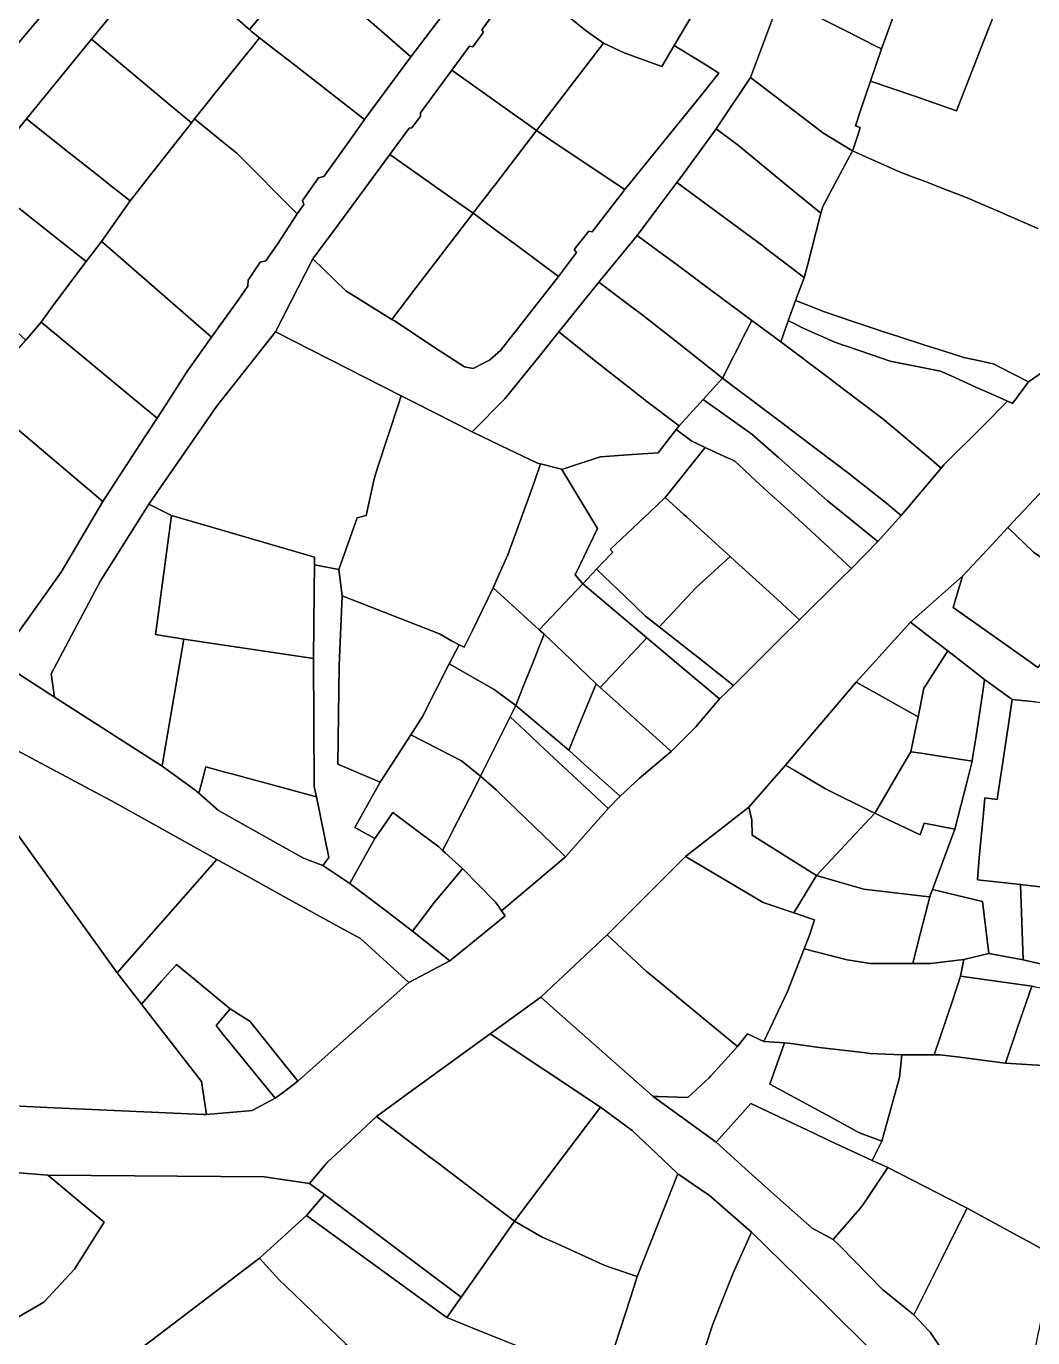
# Model space of a CAD drawing. Header units: inches. Extents: x 469561 to 471650, y 1000291 to 1003909.
# Drawn here: x 470104 to 470275.1, y 1001124.7 to 1001347.5 of the extents above; entities that cross this region are included whole.
import ezdxf

# ---------------------------------------------------------------- set-up
doc = ezdxf.new("R2010")
doc.units = ezdxf.units.IN
doc.header["$MEASUREMENT"] = 0
doc.layers.add('Gulele_10_08_New_Parcel', color=7, linetype='Continuous')

msp = doc.modelspace()

# ---------------------------------------------------------------- linework, layer by layer
at = {"layer": 'Gulele_10_08_New_Parcel'}
for points in [[(470231.8505, 1001351.2977), (470233.8721, 1001357.7302), (470233.2728, 1001358.0516), (470235.4817, 1001362.2588), (470238.7039, 1001368.3957), (470241.8952, 1001374.4738), (470242.1425, 1001374.9448), (470251.5097, 1001370.2612), (470255.3615, 1001368.3353), (470257.8545, 1001367.0888), (470258.9283, 1001366.5519), (470254.5372, 1001357.124), (470253.4194, 1001354.7239), (470252.6705, 1001352.6732), (470249.3714, 1001343.6399), (470248.5705, 1001344.0422), (470243.1986, 1001346.7406), (470241.9853, 1001347.3501), (470239.2348, 1001348.7317), (470237.9311, 1001349.3866)], [(470127.1452, 1001359.9326), (470135.4249, 1001370.0497), (470140.098, 1001365.8281), (470147.2733, 1001359.4037), (470147.6153, 1001359.0975), (470150.2389, 1001356.7485), (470141.9587, 1001346.8967), (470141.7357, 1001347.093), (470138.8878, 1001349.5991), (470135.1317, 1001352.9044)], [(470187.9969, 1001355.7553), (470197.9756, 1001371.0996), (470215.0941, 1001361.2186), (470220.8793, 1001357.8793), (470217.8384, 1001350.3761), (470217.572, 1001349.926), (470214.1777, 1001344.1908), (470212.0782, 1001340.6433), (470205.6354, 1001342.938), (470202.1237, 1001344.578), (470199.1876, 1001346.6962), (470197.7715, 1001347.8425)], [(470151.2932, 1001358.0029), (470157.8733, 1001365.8319), (470160.1801, 1001367.6436), (470164.6381, 1001363.8113), (470168.0749, 1001360.8568), (470172.9013, 1001356.7079), (470176.3514, 1001353.742), (470177.1812, 1001352.5566), (470169.4166, 1001342.2434), (470164.3873, 1001346.6167), (470156.4531, 1001353.5161), (470155.9918, 1001353.9172)], [(470115.1256, 1001345.2456), (470127.1452, 1001359.9326), (470135.1317, 1001352.9044), (470138.8878, 1001349.5991), (470141.7357, 1001347.093), (470141.9587, 1001346.8967), (470142.3297, 1001346.5702), (470143.6756, 1001345.5234), (470142.1735, 1001343.6542), (470141.6206, 1001342.9661), (470135.7412, 1001335.6498), (470135.1591, 1001334.9255), (470132.6093, 1001331.7525), (470132.0797, 1001331.0766), (470128.8318, 1001333.7909)], [(470141.9587, 1001346.8967), (470150.2389, 1001356.7485), (470151.2932, 1001358.0029), (470155.9918, 1001353.9172), (470156.4531, 1001353.5161), (470164.3873, 1001346.6167), (470169.4166, 1001342.2434), (470164.8845, 1001336.1437), (470161.5336, 1001331.6339), (470155.5576, 1001336.2819), (470148.59, 1001341.7011), (470146.7518, 1001343.1308), (470143.6756, 1001345.5234), (470142.3297, 1001346.5702)], [(470176.3677, 1001339.9877), (470179.3775, 1001344.0687), (470179.9352, 1001343.9658), (470181.719, 1001346.4606), (470181.4498, 1001346.8784), (470187.9969, 1001355.7553), (470197.7715, 1001347.8425), (470199.1876, 1001346.6962), (470202.1237, 1001344.578), (470190.7624, 1001329.7529), (470187.9116, 1001331.7798), (470187.4137, 1001332.1338)], [(470247.5301, 1001338.1434), (470249.3714, 1001343.6399), (470252.6705, 1001352.6732), (470253.4194, 1001354.7239), (470260.7977, 1001352.1445), (470264.0266, 1001351.0157), (470264.4234, 1001350.877), (470266.4735, 1001350.1603), (470268.5237, 1001349.4436), (470266.8535, 1001345.1791), (470262.1297, 1001333.1185), (470255.0391, 1001335.5589)], [(470227.1293, 1001338.7793), (470230.7119, 1001348.2787), (470231.8505, 1001351.2977), (470237.9311, 1001349.3866), (470239.2348, 1001348.7317), (470241.9853, 1001347.3501), (470243.1986, 1001346.7406), (470248.5705, 1001344.0422), (470249.3714, 1001343.6399), (470247.5301, 1001338.1434), (470246.0219, 1001333.6413), (470244.9783, 1001330.5261), (470245.7864, 1001330.2554), (470245.523, 1001329.4692), (470244.5596, 1001326.5933), (470244.4612, 1001326.2996), (470239.4005, 1001329.3698), (470237.6756, 1001330.6924)], [(470104.06, 1001331.7244), (470107.0744, 1001335.4077), (470115.1256, 1001345.2456), (470128.8318, 1001333.7909), (470132.0797, 1001331.0766), (470125.7937, 1001323.0551), (470124.9338, 1001321.9578), (470123.5539, 1001320.197), (470121.6593, 1001317.7793), (470118.3379, 1001320.4111), (470116.795, 1001321.6336), (470112.8286, 1001324.7765), (470111.3266, 1001325.9666)], [(470132.6093, 1001331.7525), (470135.1591, 1001334.9255), (470135.7412, 1001335.6498), (470141.6206, 1001342.9661), (470142.1735, 1001343.6542), (470143.6756, 1001345.5234), (470146.7518, 1001343.1308), (470148.59, 1001341.7011), (470155.5576, 1001336.2819), (470161.5336, 1001331.6339), (470159.9038, 1001329.3455), (470155.9676, 1001323.8185), (470154.6125, 1001321.9157), (470153.6898, 1001321.7214), (470150.9683, 1001317.8531), (470151.2269, 1001317.1619), (470150.0942, 1001315.5714), (470139.8008, 1001325.8784), (470137.2649, 1001327.9497)], [(470190.7624, 1001329.7529), (470202.1237, 1001344.578), (470205.6354, 1001342.938), (470212.0782, 1001340.6433), (470214.1777, 1001344.1908), (470219.5279, 1001340.8868), (470221.7448, 1001339.5178), (470218.1913, 1001335.0425), (470205.7378, 1001319.7112), (470201.7209, 1001322.4011), (470195.8973, 1001326.3008), (470195.111, 1001326.8273), (470191.0898, 1001329.5201)], [(470165.8319, 1001325.7028), (470169.0993, 1001330.1329), (470169.57, 1001330.2158), (470171.0108, 1001332.1842), (470171.0444, 1001332.7701), (470176.3677, 1001339.9877), (470187.4137, 1001332.1338), (470187.9116, 1001331.7798), (470190.7624, 1001329.7529), (470183.6553, 1001320.4789), (470183.3425, 1001320.0708), (470182.4582, 1001318.9168), (470181.0328, 1001317.0568), (470179.983, 1001315.6871), (470176.4215, 1001318.2078)], [(470221.3069, 1001330.05), (470227.1293, 1001338.7793), (470237.6756, 1001330.6924), (470239.4005, 1001329.3698), (470244.4612, 1001326.2996), (470241.0095, 1001319.857), (470240.4335, 1001318.7819), (470239.4005, 1001316.8539), (470239.0989, 1001315.6868), (470235.1082, 1001318.9636), (470231.3197, 1001322.0743), (470231.244, 1001322.1372), (470225.114, 1001327.2262)], [(470096.0028, 1001321.8791), (470096.3869, 1001322.3484), (470101.1703, 1001328.1934), (470104.06, 1001331.7244), (470111.3266, 1001325.9666), (470112.8286, 1001324.7765), (470116.795, 1001321.6336), (470118.3379, 1001320.4111), (470121.6593, 1001317.7793), (470116.7835, 1001310.9066), (470114.2212, 1001307.5212), (470105.7682, 1001314.183)], [(470116.7835, 1001310.9066), (470121.6593, 1001317.7793), (470123.5539, 1001320.197), (470124.9338, 1001321.9578), (470125.7937, 1001323.0551), (470132.0797, 1001331.0766), (470132.6093, 1001331.7525), (470137.2649, 1001327.9497), (470139.8008, 1001325.8784), (470150.0942, 1001315.5714), (470146.7231, 1001310.4332), (470144.7462, 1001307.6299), (470143.7527, 1001307.381), (470141.7401, 1001304.3138), (470141.6853, 1001303.2895), (470140.1354, 1001301.109), (470135.5337, 1001294.6354), (470117.0129, 1001310.7075)], [(470179.983, 1001315.6871), (470181.0328, 1001317.0568), (470182.4582, 1001318.9168), (470183.3425, 1001320.0708), (470183.6553, 1001320.4789), (470190.7624, 1001329.7529), (470191.0898, 1001329.5201), (470195.111, 1001326.8273), (470195.8973, 1001326.3008), (470201.7209, 1001322.4011), (470205.7378, 1001319.7112), (470200.197, 1001312.5634), (470199.6253, 1001312.6549), (470197.1555, 1001309.5421), (470197.5528, 1001309.0496), (470194.4814, 1001304.9681), (470187.7828, 1001309.9262), (470183.835, 1001312.8483), (470180.3639, 1001315.4175)], [(470214.6059, 1001320.9114), (470215.389, 1001321.9555), (470219.6616, 1001327.7996), (470221.3069, 1001330.05), (470225.114, 1001327.2262), (470231.244, 1001322.1372), (470231.3197, 1001322.0743), (470235.1082, 1001318.9636), (470239.0989, 1001315.6868), (470236.8726, 1001307.0719), (470236.2716, 1001304.7461), (470235.5783, 1001305.275), (470229.6735, 1001309.7797), (470229.2298, 1001310.1579)], [(470152.7268, 1001307.9339), (470154.0151, 1001309.6807), (470156.5015, 1001313.0519), (470165.8319, 1001325.7028), (470176.4215, 1001318.2078), (470179.983, 1001315.6871), (470176.4214, 1001311.0396), (470170.2646, 1001303.0056), (470166.1749, 1001297.6691), (470161.7945, 1001300.3656), (470158.3162, 1001302.5067)], [(470086.3197, 1001310.2106), (470093.4923, 1001318.8115), (470096.0028, 1001321.8791), (470105.7682, 1001314.183), (470114.2212, 1001307.5212), (470112.4578, 1001305.1913), (470111.7458, 1001304.2506), (470108.275, 1001299.5571), (470106.53, 1001297.1974), (470103.9622, 1001294.1562), (470099.7894, 1001297.9534), (470097.369, 1001300.1559)], [(470207.8752, 1001311.9378), (470211.0512, 1001316.1722), (470214.6059, 1001320.9114), (470229.2298, 1001310.1579), (470229.6735, 1001309.7797), (470235.5783, 1001305.275), (470236.2716, 1001304.7461), (470234.7751, 1001300.8689), (470233.53, 1001297.4028), (470232.2583, 1001293.8627), (470227.3615, 1001297.4926), (470218.5855, 1001303.9982), (470218.0478, 1001304.3968), (470214.431, 1001307.078), (470212.4124, 1001308.5743)], [(470166.1749, 1001297.6691), (470170.2646, 1001303.0056), (470176.4214, 1001311.0396), (470179.983, 1001315.6871), (470180.3639, 1001315.4175), (470183.835, 1001312.8483), (470187.7828, 1001309.9262), (470194.4814, 1001304.9681), (470188.1172, 1001296.836), (470184.6293, 1001292.3793), (470182.7475, 1001290.7214), (470181.7657, 1001290.2305), (470179.9667, 1001289.331), (470178.51, 1001289.5959), (470174.2207, 1001292.4093), (470166.6087, 1001297.4021)], [(470201.3632, 1001304.0142), (470207.8752, 1001311.9378), (470212.4124, 1001308.5743), (470214.431, 1001307.078), (470218.0478, 1001304.3968), (470218.5855, 1001303.9982), (470227.3615, 1001297.4926), (470226.4099, 1001295.6111), (470222.3952, 1001287.6728), (470216.5844, 1001292.2562), (470214.923, 1001293.5667), (470208.6447, 1001298.5189), (470207.133, 1001299.6413)], [(470106.53, 1001297.1974), (470108.275, 1001299.5571), (470111.7458, 1001304.2506), (470112.4578, 1001305.1913), (470114.2212, 1001307.5212), (470116.7835, 1001310.9066), (470117.0129, 1001310.7075), (470135.5337, 1001294.6354), (470131.3369, 1001288.7312), (470127.7252, 1001283.1716), (470126.2537, 1001280.9065), (470124.0768, 1001282.7045), (470111.1183, 1001293.4076)], [(470194.5415, 1001295.547), (470198.7341, 1001300.7509), (470201.3632, 1001304.0142), (470207.133, 1001299.6413), (470208.6447, 1001298.5189), (470214.923, 1001293.5667), (470216.5844, 1001292.2562), (470222.3952, 1001287.6728), (470219.079, 1001284.0523), (470214.9809, 1001279.5782), (470209.2818, 1001283.8843), (470208.859, 1001284.2037), (470208.7132, 1001284.3192), (470207.8348, 1001285.0151), (470200.2952, 1001290.9886)], [(470233.53, 1001297.4028), (470234.7751, 1001300.8689), (470237.4562, 1001299.8341), (470239.5311, 1001299.0332), (470244.6895, 1001297.2716), (470248.2792, 1001296.0457), (470248.9696, 1001295.8099), (470249.0593, 1001295.7793), (470252.4775, 1001294.6813), (470256.9169, 1001293.2553), (470259.8919, 1001292.2996), (470263.4095, 1001291.1729), (470266.0968, 1001290.6022), (470267.3308, 1001290.3402), (470268.5593, 1001290.0793), (470269.6452, 1001289.5145), (470274.3634, 1001287.0606), (470271.6426, 1001283.3874), (470270.8252, 1001283.7552), (470268.9235, 1001284.611), (470265.455, 1001286.1718), (470261.8825, 1001287.7794), (470261.2548, 1001288.0619), (470259.3988, 1001288.8971), (470255.7459, 1001289.6099), (470252.8356, 1001290.1777), (470251.1373, 1001290.5091), (470251.0322, 1001290.5296), (470247.5729, 1001291.7073), (470243.2875, 1001293.1662), (470242.8971, 1001293.2991), (470241.4412, 1001293.7947), (470236.0935, 1001296.152), (470234.2995, 1001297.0746)], [(470095.9204, 1001284.6319), (470102.8732, 1001292.8665), (470103.9622, 1001294.1562), (470106.53, 1001297.1974), (470111.1183, 1001293.4076), (470124.0768, 1001282.7045), (470126.2537, 1001280.9065), (470124.1703, 1001277.6995), (470120.5106, 1001272.0661), (470117.0389, 1001266.722), (470104.7567, 1001277.1381), (470100.3133, 1001280.9065), (470099.9101, 1001281.2484), (470096.4864, 1001284.1519)], [(470222.3952, 1001287.6728), (470226.4099, 1001295.6111), (470227.3615, 1001297.4926), (470232.2583, 1001293.8627), (470232.5299, 1001293.658), (470240.4751, 1001287.6702), (470242.9269, 1001285.8225), (470249.6151, 1001280.782), (470257.3692, 1001274.2484), (470259.2076, 1001272.6994), (470259.5581, 1001272.4041), (470252.7493, 1001264.3793), (470250.6593, 1001266.0793), (470250.5167, 1001266.1929), (470244.1293, 1001271.2793), (470244.0754, 1001271.3199), (470235.2874, 1001277.9485), (470232.3803, 1001280.1413), (470229.2074, 1001282.5345), (470227.1387, 1001284.0949), (470224.6888, 1001285.9428)], [(470232.2583, 1001293.8627), (470233.53, 1001297.4028), (470234.2995, 1001297.0746), (470236.0935, 1001296.152), (470241.4412, 1001293.7947), (470242.8971, 1001293.2991), (470243.2875, 1001293.1662), (470247.5729, 1001291.7073), (470251.0322, 1001290.5296), (470251.1373, 1001290.5091), (470252.8356, 1001290.1777), (470255.7459, 1001289.6099), (470259.3988, 1001288.8971), (470261.2548, 1001288.0619), (470261.8825, 1001287.7794), (470265.455, 1001286.1718), (470268.9235, 1001284.611), (470270.8252, 1001283.7552), (470266.5507, 1001279.4798), (470260.0159, 1001272.9436), (470259.5581, 1001272.4041), (470259.2076, 1001272.6994), (470257.3692, 1001274.2484), (470249.6151, 1001280.782), (470242.9269, 1001285.8225), (470240.4751, 1001287.6702), (470232.5299, 1001293.658)], [(470124.8279, 1001266.2573), (470136.3592, 1001282.8435), (470146.3899, 1001295.5595), (470167.7669, 1001284.6858), (470167.3033, 1001283.2764), (470163.8001, 1001272.6262), (470163.1341, 1001270.6013), (470162.9625, 1001269.8036), (470161.7914, 1001264.3617), (470160.2908, 1001263.9668), (470157.1315, 1001255.1998), (470152.9879, 1001255.9899), (470152.9977, 1001257.2708), (470147.9532, 1001258.7478), (470137.0685, 1001261.9347), (470128.7193, 1001264.3793)], [(470179.8139, 1001278.5579), (470185.3665, 1001284.1588), (470191.1901, 1001291.3872), (470194.5415, 1001295.547), (470200.2952, 1001290.9886), (470207.8348, 1001285.0151), (470208.7132, 1001284.3192), (470208.859, 1001284.2037), (470209.2818, 1001283.8843), (470214.9809, 1001279.5782), (470214.5054, 1001278.9655), (470211.4438, 1001275.0208), (470206.223, 1001274.6608), (470202.4438, 1001274.4001), (470201.5807, 1001274.3406), (470195.5409, 1001272.3389), (470195.0593, 1001272.1793), (470194.9967, 1001272.1955), (470191.446, 1001273.1118), (470190.9014, 1001273.2523), (470188.3349, 1001274.4804), (470184.765, 1001276.1887)], [(470219.079, 1001284.0523), (470222.3952, 1001287.6728), (470224.6888, 1001285.9428), (470227.1387, 1001284.0949), (470229.2074, 1001282.5345), (470232.3803, 1001280.1413), (470235.2874, 1001277.9485), (470244.0754, 1001271.3199), (470244.1293, 1001271.2793), (470250.5167, 1001266.1929), (470250.6593, 1001266.0793), (470252.7493, 1001264.3793), (470248.7875, 1001259.9201), (470246.994, 1001261.3769), (470241.0231, 1001266.2272), (470240.2386, 1001266.8643), (470231.941, 1001274.1477), (470229.2322, 1001276.5254), (470227.3463, 1001278.1808)], [(470075.8649, 1001263.7047), (470078.5191, 1001266.4621), (470084.8004, 1001272.9876), (470086.7469, 1001275.0098), (470087.7193, 1001276.02), (470092.5893, 1001281.0793), (470095.9204, 1001284.6319), (470096.4864, 1001284.1519), (470099.9101, 1001281.2484), (470100.3133, 1001280.9065), (470104.7567, 1001277.1381), (470117.0389, 1001266.722), (470109.928, 1001254.7223), (470100.5373, 1001241.5404), (470099.0208, 1001240.5488), (470097.6793, 1001240.6655), (470094.6462, 1001242.9403), (470087.472, 1001250.4061)], [(470157.1315, 1001255.1998), (470160.2908, 1001263.9668), (470161.7914, 1001264.3617), (470162.9625, 1001269.8036), (470163.1341, 1001270.6013), (470163.8001, 1001272.6262), (470167.3033, 1001283.2764), (470167.7669, 1001284.6858), (470170.0392, 1001283.53), (470179.8139, 1001278.5579), (470184.765, 1001276.1887), (470188.3349, 1001274.4804), (470190.9014, 1001273.2523), (470191.446, 1001273.1118), (470190.3418, 1001269.9634), (470190.1333, 1001269.369), (470190.0669, 1001269.1796), (470185.8629, 1001257.6628), (470184.1451, 1001253.7537), (470183.4093, 1001252.0793), (470179.9228, 1001244.951), (470178.4693, 1001241.9793), (470177.5893, 1001242.3793), (470176.3231, 1001243.0821), (470174.2706, 1001244.2213), (470157.7193, 1001250.6793)], [(470214.5054, 1001278.9655), (470214.9809, 1001279.5782), (470219.079, 1001284.0523), (470227.3463, 1001278.1808), (470229.2322, 1001276.5254), (470231.941, 1001274.1477), (470240.2386, 1001266.8643), (470241.0231, 1001266.2272), (470246.994, 1001261.3769), (470248.7875, 1001259.9201), (470244.2981, 1001255.3627), (470237.3047, 1001261.7778), (470234.5852, 1001264.2723), (470232.2118, 1001266.4495), (470230.1577, 1001268.3338), (470227.2681, 1001270.9844), (470225.8758, 1001272.2616), (470224.4393, 1001273.5793), (470223.7637, 1001273.8948), (470223.216, 1001274.1506), (470220.5084, 1001275.4152), (470219.4125, 1001275.927), (470217.1593, 1001276.9793), (470216.4666, 1001277.4977)], [(470270.8451, 1001262.3013), (470290.2793, 1001282.9793), (470301.9093, 1001280.4793), (470297.7493, 1001264.9793), (470297.2738, 1001263.3757), (470296.9281, 1001262.8187), (470293.4062, 1001257.1445), (470288.1198, 1001256.7044), (470288.0286, 1001256.0016), (470287.4615, 1001251.6296), (470283.9168, 1001252.0894), (470281.8477, 1001253.5296), (470281.176, 1001253.9972), (470277.0397, 1001256.8764), (470275.214, 1001258.1472)], [(470195.0593, 1001272.1793), (470195.5409, 1001272.3389), (470201.5807, 1001274.3406), (470202.4438, 1001274.4001), (470206.223, 1001274.6608), (470211.4438, 1001275.0208), (470214.5054, 1001278.9655), (470216.4666, 1001277.4977), (470217.1593, 1001276.9793), (470219.4125, 1001275.927), (470213.1283, 1001268.0406), (470212.6256, 1001267.4097), (470210.0539, 1001264.9727), (470203.2788, 1001258.5523), (470203.7368, 1001258.1132), (470203.3487, 1001257.7085), (470200.9685, 1001255.2266), (470198.6232, 1001252.7401), (470197.3093, 1001254.2793), (470201.112, 1001262.1177)], [(470212.6256, 1001267.4097), (470213.1283, 1001268.0406), (470219.4125, 1001275.927), (470220.5084, 1001275.4152), (470223.216, 1001274.1506), (470223.7637, 1001273.8948), (470224.4393, 1001273.5793), (470225.8758, 1001272.2616), (470227.2681, 1001270.9844), (470230.1577, 1001268.3338), (470232.2118, 1001266.4495), (470234.5852, 1001264.2723), (470237.3047, 1001261.7778), (470244.2981, 1001255.3627), (470242.4162, 1001253.5098), (470240.0463, 1001251.1763), (470237.6289, 1001248.7961), (470235.4553, 1001246.656), (470230.2731, 1001251.3669), (470226.9205, 1001254.4147), (470224.527, 1001256.5905), (470223.6593, 1001257.3793), (470221.1573, 1001259.6538), (470218.6252, 1001261.9556), (470216.2371, 1001264.1266), (470215.7893, 1001264.5337)], [(470183.4093, 1001252.0793), (470184.1451, 1001253.7537), (470185.8629, 1001257.6628), (470190.0669, 1001269.1796), (470190.1333, 1001269.369), (470190.3418, 1001269.9634), (470191.446, 1001273.1118), (470194.9967, 1001272.1955), (470195.0593, 1001272.1793), (470201.112, 1001262.1177), (470197.3093, 1001254.2793), (470198.6232, 1001252.7401), (470191.2322, 1001244.9038), (470187.8786, 1001247.9799)], [(470200.9685, 1001255.2266), (470203.3487, 1001257.7085), (470203.7368, 1001258.1132), (470203.2788, 1001258.5523), (470210.0539, 1001264.9727), (470212.6256, 1001267.4097), (470215.7893, 1001264.5337), (470216.2371, 1001264.1266), (470218.6252, 1001261.9556), (470221.1573, 1001259.6538), (470223.6593, 1001257.3793), (470220.9843, 1001254.9515), (470217.8289, 1001252.0876), (470213.2251, 1001247.1601), (470211.8026, 1001245.6375), (470211.607, 1001245.4281), (470209.2671, 1001247.2681), (470205.8035, 1001250.5898)], [(470108.2417, 1001237.4289), (470116.6138, 1001253.2252), (470118.497, 1001256.213), (470124.8279, 1001266.2573), (470128.7193, 1001264.3793), (470126.1703, 1001245.3217), (470126.0126, 1001244.1423), (470130.8305, 1001243.3525), (470127.4127, 1001223.5001), (470127.1184, 1001221.7905), (470108.7946, 1001233.4798)], [(470126.0126, 1001244.1423), (470126.1703, 1001245.3217), (470128.7193, 1001264.3793), (470137.0685, 1001261.9347), (470147.9532, 1001258.7478), (470152.9977, 1001257.2708), (470152.9879, 1001255.9899), (470152.9541, 1001251.5424), (470152.8665, 1001240.0353), (470130.8305, 1001243.3525)], [(470261.5606, 1001248.7309), (470263.1815, 1001254.0647), (470268.2388, 1001259.5001), (470270.8451, 1001262.3013), (470275.214, 1001258.1472), (470277.0397, 1001256.8764), (470281.176, 1001253.9972), (470281.8477, 1001253.5296), (470283.9168, 1001252.0894), (470287.4615, 1001251.6296), (470287.2601, 1001248.9521), (470287.1915, 1001248.04), (470286.2439, 1001235.4429), (470277.9357, 1001241.3159), (470275.9746, 1001238.5417), (470274.7436, 1001239.4119), (470265.0524, 1001246.2626)], [(470152.8665, 1001240.0353), (470152.9541, 1001251.5424), (470152.9879, 1001255.9899), (470157.1315, 1001255.1998), (470157.7193, 1001250.6793), (470157.2105, 1001238.8505), (470156.9735, 1001222.1064), (470164.1609, 1001219.0261), (470159.8959, 1001211.3648), (470163.2906, 1001209.475), (470159.0443, 1001201.8473), (470154.4461, 1001204.8883), (470155.4729, 1001206.231), (470153.3347, 1001216.5848), (470152.9794, 1001218.3053)], [(470211.607, 1001245.4281), (470211.8026, 1001245.6375), (470213.2251, 1001247.1601), (470217.8289, 1001252.0876), (470220.9843, 1001254.9515), (470223.6593, 1001257.3793), (470224.527, 1001256.5905), (470226.9205, 1001254.4147), (470230.2731, 1001251.3669), (470235.4553, 1001246.656), (470232.3007, 1001243.5205), (470229.0926, 1001240.3319), (470224.2318, 1001235.5005), (470218.9581, 1001239.6475)], [(470198.6232, 1001252.7401), (470200.9685, 1001255.2266), (470205.8035, 1001250.5898), (470209.2671, 1001247.2681), (470211.607, 1001245.4281), (470218.9581, 1001239.6475), (470224.2318, 1001235.5005), (470221.8393, 1001233.1793), (470215.2877, 1001238.7009), (470209.4993, 1001243.5793)], [(470175.9299, 1001239.1291), (470177.5893, 1001242.3793), (470178.4693, 1001241.9793), (470179.9228, 1001244.951), (470183.4093, 1001252.0793), (470187.8786, 1001247.9799), (470191.2322, 1001244.9038), (470192.0372, 1001244.1654), (470191.2569, 1001242.2081), (470189.9339, 1001238.8891), (470188.7221, 1001235.8491), (470187.2193, 1001232.0793), (470183.5293, 1001234.7793)], [(470191.2322, 1001244.9038), (470198.6232, 1001252.7401), (470209.4993, 1001243.5793), (470201.592, 1001235.1371), (470201.0081, 1001235.6633), (470200.8793, 1001235.7793), (470199.4906, 1001237.0963), (470195.2578, 1001241.1109), (470192.0372, 1001244.1654)], [(470156.9735, 1001222.1064), (470157.2105, 1001238.8505), (470157.7193, 1001250.6793), (470174.2706, 1001244.2213), (470176.3231, 1001243.0821), (470177.5893, 1001242.3793), (470175.9299, 1001239.1291), (470171.3093, 1001230.0793), (470171.1027, 1001229.7598), (470169.3697, 1001227.0801), (470164.2705, 1001219.1955), (470164.1609, 1001219.0261)], [(470245.1145, 1001236.0665), (470248.4246, 1001239.7202), (470251.1076, 1001242.6816), (470254.3484, 1001246.2587), (470257.8487, 1001243.5362), (470260.6808, 1001241.3335), (470257.7384, 1001236.7671), (470256.8724, 1001235.4233), (470256.6133, 1001235.0211), (470255.6014, 1001230.1684), (470249.576, 1001233.5572)], [(470127.1184, 1001221.7905), (470127.4127, 1001223.5001), (470130.8305, 1001243.3525), (470152.8665, 1001240.0353), (470152.9794, 1001218.3053), (470153.3347, 1001216.5848), (470144.155, 1001219.0596), (470143.0853, 1001219.3479), (470138.9361, 1001220.4665), (470138.0021, 1001220.7183), (470134.5344, 1001221.6532), (470133.727, 1001218.6036), (470133.3579, 1001217.2095), (470132.6502, 1001217.7291)], [(470187.2193, 1001232.0793), (470188.7221, 1001235.8491), (470189.9339, 1001238.8891), (470191.2569, 1001242.2081), (470192.0372, 1001244.1654), (470195.2578, 1001241.1109), (470199.4906, 1001237.0963), (470200.8793, 1001235.7793), (470198.6743, 1001230.4293), (470196.2486, 1001224.4708)], [(470201.592, 1001235.1371), (470209.4993, 1001243.5793), (470215.2877, 1001238.7009), (470221.8393, 1001233.1793), (470217.8197, 1001228.4477), (470213.6486, 1001224.2732), (470212.2204, 1001225.5601), (470209.4081, 1001228.0942), (470206.7287, 1001230.5085), (470204.8273, 1001232.2218)], [(470254.3633, 1001224.2308), (470255.3418, 1001228.9233), (470255.6014, 1001230.1684), (470256.6133, 1001235.0211), (470256.8724, 1001235.4233), (470257.7384, 1001236.7671), (470260.6808, 1001241.3335), (470266.8927, 1001236.502), (470266.5893, 1001234.0793), (470265.4614, 1001226.8388), (470264.8866, 1001223.1487), (470264.8019, 1001222.6048), (470257.5081, 1001223.7409), (470256.1256, 1001223.9563)], [(470169.3697, 1001227.0801), (470171.1027, 1001229.7598), (470171.3093, 1001230.0793), (470175.9299, 1001239.1291), (470183.5293, 1001234.7793), (470187.2193, 1001232.0793), (470186.2676, 1001230.1662), (470181.2493, 1001220.0793), (470177.9856, 1001222.6837), (470174.1312, 1001224.6505)], [(470196.2486, 1001224.4708), (470198.6743, 1001230.4293), (470200.8793, 1001235.7793), (470201.0081, 1001235.6633), (470201.592, 1001235.1371), (470204.8273, 1001232.2218), (470206.7287, 1001230.5085), (470209.4081, 1001228.0942), (470212.2204, 1001225.5601), (470213.6486, 1001224.2732), (470208.1919, 1001219.6816), (470204.9558, 1001216.6488), (470198.9189, 1001222.072)], [(470233.0929, 1001221.9542), (470245.1145, 1001236.0665), (470249.576, 1001233.5572), (470255.6014, 1001230.1684), (470255.3418, 1001228.9233), (470254.3633, 1001224.2308), (470252.9722, 1001221.8492), (470248.5414, 1001214.2637), (470248.2505, 1001213.7656), (470247.4108, 1001214.1808), (470240.3233, 1001217.6856), (470239.8882, 1001217.9425), (470234.5685, 1001221.083)], [(470258.0502, 1001200.8247), (470261.8401, 1001211.0651), (470263.933, 1001219.2193), (470264.8019, 1001222.6048), (470264.8866, 1001223.1487), (470265.4614, 1001226.8388), (470266.5893, 1001234.0793), (470266.8927, 1001236.502), (470271.5893, 1001233.0793), (470270.9634, 1001228.8737), (470270.6289, 1001226.6257), (470270.0099, 1001222.4666), (470269.4125, 1001218.4527), (470269.0593, 1001216.0793), (470266.9392, 1001216.3948), (470266.7064, 1001213.8029), (470266.0233, 1001206.1976), (470265.6893, 1001202.4793), (470273.0481, 1001201.6499), (470273.4686, 1001188.8909), (470267.6672, 1001189.9653), (470266.5893, 1001198.7793)], [(470186.2676, 1001230.1662), (470187.2193, 1001232.0793), (470196.2486, 1001224.4708), (470198.9189, 1001222.072), (470204.9558, 1001216.6488), (470202.9539, 1001214.5662), (470200.8653, 1001216.5188), (470191.2851, 1001225.4754), (470189.677, 1001226.9787)], [(470265.6893, 1001202.4793), (470266.0233, 1001206.1976), (470266.7064, 1001213.8029), (470266.9392, 1001216.3948), (470269.0593, 1001216.0793), (470269.4125, 1001218.4527), (470270.0099, 1001222.4666), (470270.6289, 1001226.6257), (470270.9634, 1001228.8737), (470271.5893, 1001233.0793), (470275.5596, 1001232.6708), (470279.1972, 1001232.2966), (470281.3093, 1001232.0793), (470281.2537, 1001221.9584), (470281.2048, 1001213.0506), (470278.3793, 1001213.1793), (470278.274, 1001205.3323), (470278.2323, 1001202.2208), (470278.2168, 1001201.0674), (470273.0481, 1001201.6499)], [(470054.145, 1001166.1855), (470062.0531, 1001187.3133), (470062.151, 1001187.5749), (470065.7307, 1001194.1835), (470076.4148, 1001209.1082), (470093.8727, 1001230.1458), (470097.311, 1001227.1235), (470095.6707, 1001224.4861), (470095.5719, 1001224.3272), (470096.2493, 1001218.8788), (470104.9231, 1001206.8535), (470106.5168, 1001204.6441), (470119.4977, 1001186.6476), (470123.6072, 1001181.3484), (470125.7048, 1001178.6436), (470133.8132, 1001168.1877), (470134.6687, 1001162.5793), (470134.1624, 1001162.602), (470107.5849, 1001163.7922), (470102.99, 1001163.998), (470100.4963, 1001164.1097), (470075.6924, 1001165.2205), (470066.979, 1001165.6108), (470058.0309, 1001166.0115)], [(470181.2493, 1001220.0793), (470186.2676, 1001230.1662), (470189.677, 1001226.9787), (470191.2851, 1001225.4754), (470200.8653, 1001216.5188), (470202.9539, 1001214.5662), (470195.6747, 1001206.389), (470193.3421, 1001208.6446), (470192.0158, 1001209.9271), (470184.3093, 1001217.3793), (470183.8972, 1001217.7429)], [(470095.5719, 1001224.3272), (470095.6707, 1001224.4861), (470097.311, 1001227.1235), (470119.1566, 1001215.5161), (470136.4057, 1001205.9208), (470119.4977, 1001186.6476), (470106.5168, 1001204.6441), (470104.9231, 1001206.8535), (470096.2493, 1001218.8788)], [(470159.8959, 1001211.3648), (470164.1609, 1001219.0261), (470164.2705, 1001219.1955), (470169.3697, 1001227.0801), (470174.1312, 1001224.6505), (470177.9856, 1001222.6837), (470181.2493, 1001220.0793), (470180.3546, 1001218.3299), (470176.3964, 1001210.5908), (470175.7137, 1001209.2561), (470174.7995, 1001207.4685), (470174.1293, 1001208.0793), (470172.4016, 1001209.3607), (470171.0748, 1001210.3448), (470166.3093, 1001213.8793), (470164.3439, 1001211.0118), (470163.2906, 1001209.475)], [(470248.2505, 1001213.7656), (470248.5414, 1001214.2637), (470252.9722, 1001221.8492), (470254.3633, 1001224.2308), (470256.1256, 1001223.9563), (470257.5081, 1001223.7409), (470264.8019, 1001222.6048), (470263.933, 1001219.2193), (470261.8401, 1001211.0651), (470256.641, 1001212.0983), (470255.9512, 1001210.0856), (470251.4167, 1001212.2525), (470249.8446, 1001213.0038)], [(470133.3579, 1001217.2095), (470133.727, 1001218.6036), (470134.5344, 1001221.6532), (470138.0021, 1001220.7183), (470138.9361, 1001220.4665), (470143.0853, 1001219.3479), (470144.155, 1001219.0596), (470153.3347, 1001216.5848), (470155.4729, 1001206.231), (470154.4461, 1001204.8883), (470151.1289, 1001206.152), (470142.1241, 1001211.1794), (470136.6911, 1001214.2126)], [(470174.7995, 1001207.4685), (470175.7137, 1001209.2561), (470176.3964, 1001210.5908), (470180.3546, 1001218.3299), (470181.2493, 1001220.0793), (470183.8972, 1001217.7429), (470184.3093, 1001217.3793), (470192.0158, 1001209.9271), (470193.3421, 1001208.6446), (470195.6747, 1001206.389), (470192.0354, 1001203.3151), (470184.8096, 1001197.2117), (470184.279, 1001197.9697), (470183.7484, 1001198.7277), (470178.1893, 1001204.3793), (470175.2417, 1001207.0655)], [(470226.8208, 1001214.8109), (470233.0929, 1001221.9542), (470234.5685, 1001221.083), (470239.8882, 1001217.9425), (470240.3233, 1001217.6856), (470247.4108, 1001214.1808), (470248.2505, 1001213.7656), (470243.1805, 1001208.3547), (470242.5358, 1001207.6667), (470238.3267, 1001203.1746), (470227.4079, 1001210.0598), (470227.3434, 1001212.6331)], [(470159.0443, 1001201.8473), (470163.2906, 1001209.475), (470164.3439, 1001211.0118), (470166.3093, 1001213.8793), (470171.0748, 1001210.3448), (470172.4016, 1001209.3607), (470174.1293, 1001208.0793), (470174.7995, 1001207.4685), (470175.2417, 1001207.0655), (470178.1893, 1001204.3793), (470177.8269, 1001203.9445), (470176.1786, 1001201.9667), (470173.4157, 1001198.6516), (470170.6458, 1001195.0093), (470169.6896, 1001193.7519), (470165.2685, 1001197.114)], [(470216.1054, 1001206.4486), (470226.8208, 1001214.8109), (470227.3434, 1001212.6331), (470227.4079, 1001210.0598), (470238.3267, 1001203.1746), (470234.469, 1001196.8417), (470229.2866, 1001198.6084)], [(470238.3267, 1001203.1746), (470242.5358, 1001207.6667), (470243.1805, 1001208.3547), (470248.2505, 1001213.7656), (470249.8446, 1001213.0038), (470251.4167, 1001212.2525), (470255.9512, 1001210.0856), (470256.641, 1001212.0983), (470261.8401, 1001211.0651), (470258.0502, 1001200.8247), (470257.727, 1001199.9514), (470257.5893, 1001199.5793), (470256.4544, 1001199.7113), (470246.4093, 1001200.8793), (470245.5786, 1001201.1152), (470243.631, 1001201.6683)], [(470119.4977, 1001186.6476), (470136.4057, 1001205.9208), (470142.2995, 1001202.6745), (470148.1934, 1001199.4282), (470157.2422, 1001194.444), (470160.8093, 1001192.4793), (470169.0678, 1001185.0367), (470153.8164, 1001171.5119), (470150.175, 1001168.2827), (470149.8403, 1001168.7007), (470147.9312, 1001171.0845), (470142.2426, 1001178.1879), (470142.0893, 1001178.3793), (470138.6798, 1001180.5304), (470137.9214, 1001181.1608), (470137.6898, 1001181.3534), (470132.0958, 1001186.0037), (470129.5713, 1001188.1023), (470127.0274, 1001185.2215), (470123.6072, 1001181.3484)], [(470169.6896, 1001193.7519), (470170.6458, 1001195.0093), (470173.4157, 1001198.6516), (470176.1786, 1001201.9667), (470177.8269, 1001203.9445), (470178.1893, 1001204.3793), (470183.7484, 1001198.7277), (470184.279, 1001197.9697), (470184.8096, 1001197.2117), (470185.407, 1001196.3583), (470179.003, 1001191.1382), (470176.0082, 1001188.697)], [(470202.7671, 1001193.1103), (470216.1054, 1001206.4486), (470229.2866, 1001198.6084), (470234.469, 1001196.8417), (470237.9934, 1001195.6402), (470237.1731, 1001193.0419), (470236.2729, 1001190.7505), (470233.411, 1001183.4657), (470229.4093, 1001174.9793), (470226.6131, 1001176.2978), (470224.9292, 1001174.163), (470219.1218, 1001178.9305), (470210.5545, 1001185.9638), (470209.4393, 1001186.8793)], [(470234.469, 1001196.8417), (470238.3267, 1001203.1746), (470243.631, 1001201.6683), (470245.5786, 1001201.1152), (470246.4093, 1001200.8793), (470256.4544, 1001199.7113), (470257.5893, 1001199.5793), (470255.6488, 1001191.9556), (470254.7035, 1001188.2415), (470251.2984, 1001188.2415), (470248.6587, 1001188.2415), (470247.55, 1001188.2415), (470243.5464, 1001188.8513), (470236.2729, 1001190.7505), (470237.1731, 1001193.0419), (470237.9934, 1001195.6402)], [(470254.7035, 1001188.2415), (470255.6488, 1001191.9556), (470257.5893, 1001199.5793), (470257.727, 1001199.9514), (470258.0502, 1001200.8247), (470266.5893, 1001198.7793), (470267.6672, 1001189.9653), (470263.4081, 1001188.9384), (470257.7458, 1001188.2415)], [(470273.0481, 1001201.6499), (470278.2168, 1001201.0674), (470278.1957, 1001199.4911), (470285.2863, 1001199.3478), (470285.2702, 1001196.68), (470285.2147, 1001187.4585), (470277.1213, 1001188.0315), (470273.4686, 1001188.8909)], [(470191.4808, 1001182.508), (470195.3456, 1001186.1386), (470202.7671, 1001193.1103), (470209.4393, 1001186.8793), (470210.5545, 1001185.9638), (470219.1218, 1001178.9305), (470224.9292, 1001174.163), (470221.6847, 1001170.5941), (470220.392, 1001169.1721), (470220.1411, 1001168.8961), (470216.4474, 1001165.476), (470211.3758, 1001165.6529), (470210.5649, 1001165.6812), (470194.1637, 1001180.1424)], [(470229.4093, 1001174.9793), (470233.411, 1001183.4657), (470236.2729, 1001190.7505), (470243.5464, 1001188.8513), (470247.55, 1001188.2415), (470248.6587, 1001188.2415), (470251.2984, 1001188.2415), (470254.7035, 1001188.2415), (470257.7458, 1001188.2415), (470263.4081, 1001188.9384), (470262.8393, 1001186.0793), (470261.5559, 1001182.2598), (470258.3556, 1001172.7354), (470256.3694, 1001172.7354), (470253.6898, 1001172.7354), (470252.8675, 1001172.7354), (470248.7661, 1001172.9187), (470247.4093, 1001172.9793), (470246.2767, 1001173.111), (470238.8093, 1001173.9793), (470233.6027, 1001174.6853), (470232.9093, 1001174.7793)], [(470123.6072, 1001181.3484), (470127.0274, 1001185.2215), (470129.5713, 1001188.1023), (470132.0958, 1001186.0037), (470137.6898, 1001181.3534), (470137.9214, 1001181.1608), (470138.6798, 1001180.5304), (470136.5854, 1001178.0619), (470136.2728, 1001177.6935), (470137.2552, 1001176.4882), (470137.3981, 1001176.3128), (470138.2946, 1001175.2128), (470138.4999, 1001174.961), (470143.2763, 1001169.1006), (470146.3252, 1001165.3597), (470142.4041, 1001163.2922), (470141.8558, 1001163.2417), (470136.6044, 1001162.7577), (470134.6687, 1001162.5793), (470133.8132, 1001168.1877), (470125.7048, 1001178.6436)], [(470258.3556, 1001172.7354), (470261.5559, 1001182.2598), (470262.8393, 1001186.0793), (470274.9393, 1001184.3793), (470272.5323, 1001177.3666), (470270.4643, 1001171.3416), (470266.4939, 1001171.8379), (470262.6824, 1001172.3143), (470259.3138, 1001172.7354)], [(470270.4643, 1001171.3416), (470272.5323, 1001177.3666), (470274.9393, 1001184.3793), (470275.5339, 1001184.2768), (470279.3176, 1001183.6242), (470283.357, 1001182.9276), (470286.7544, 1001182.8405), (470286.6784, 1001176.416), (470286.6719, 1001175.8698), (470288.0717, 1001175.8532), (470288.0157, 1001174.1909), (470287.8837, 1001170.27), (470287.0293, 1001170.2793), (470283.0052, 1001170.5374), (470279.6019, 1001170.7556)], [(470136.2728, 1001177.6935), (470136.5854, 1001178.0619), (470138.6798, 1001180.5304), (470142.0893, 1001178.3793), (470142.2426, 1001178.1879), (470147.9312, 1001171.0845), (470149.8403, 1001168.7007), (470150.175, 1001168.2827), (470147.7176, 1001166.4169), (470146.3252, 1001165.3597), (470143.2763, 1001169.1006), (470138.4999, 1001174.961), (470138.2946, 1001175.2128), (470137.3981, 1001176.3128), (470137.2552, 1001176.4882)], [(470163.5593, 1001162.2793), (470168.4218, 1001165.8029), (470182.8793, 1001176.2793), (470201.6182, 1001163.8487), (470197.9484, 1001158.9864), (470195.1196, 1001155.2383), (470186.9993, 1001144.4793), (470183.5821, 1001147.0743), (470174.0151, 1001154.3393), (470172.58, 1001155.4291)], [(470210.5649, 1001165.6812), (470211.3758, 1001165.6529), (470216.4474, 1001165.476), (470220.1411, 1001168.8961), (470220.392, 1001169.1721), (470221.6847, 1001170.5941), (470224.9292, 1001174.163), (470226.6131, 1001176.2978), (470229.4093, 1001174.9793), (470232.9093, 1001174.7793), (470230.3924, 1001167.77), (470241.4948, 1001161.7259), (470244.2906, 1001160.2039), (470245.2294, 1001159.6928), (470245.6295, 1001159.475), (470249.4393, 1001158.0793), (470247.8272, 1001154.8028), (470240.1116, 1001158.3757), (470237.8841, 1001159.4072), (470227.1593, 1001164.4793), (470225.7539, 1001162.9019), (470221.2793, 1001157.8793)], [(470230.3924, 1001167.77), (470232.9093, 1001174.7793), (470233.6027, 1001174.6853), (470238.8093, 1001173.9793), (470246.2767, 1001173.111), (470247.4093, 1001172.9793), (470248.7661, 1001172.9187), (470252.8675, 1001172.7354), (470252.4319, 1001168.9025), (470250.1066, 1001160.4925), (470249.4393, 1001158.0793), (470245.6295, 1001159.475), (470245.2294, 1001159.6928), (470244.2906, 1001160.2039), (470241.4948, 1001161.7259)], [(470221.2793, 1001157.8793), (470225.7539, 1001162.9019), (470227.1593, 1001164.4793), (470237.8841, 1001159.4072), (470240.1116, 1001158.3757), (470247.8272, 1001154.8028), (470250.4693, 1001153.5793), (470247.427, 1001149.0049), (470246.2793, 1001147.2793), (470245.6386, 1001146.5366), (470241.1893, 1001141.3793), (470237.5893, 1001143.2793), (470233.2528, 1001147.1612), (470226.8683, 1001152.8763)], [(470152.1893, 1001150.8793), (470154.854, 1001154.0453), (470155.2193, 1001154.4793), (470158.2351, 1001157.2998), (470163.5593, 1001162.2793), (470172.58, 1001155.4291), (470174.0151, 1001154.3393), (470183.5821, 1001147.0743), (470186.9993, 1001144.4793), (470180.5263, 1001135.2694), (470177.9336, 1001131.5804), (470174.5281, 1001134.1333), (470157.5011, 1001146.8974), (470154.6943, 1001149.0014)], [(470186.9993, 1001144.4793), (470195.1196, 1001155.2383), (470197.9484, 1001158.9864), (470201.6182, 1001163.8487), (470207.0293, 1001159.8793), (470212.1482, 1001155.0066), (470214.7689, 1001152.5118), (470207.8793, 1001135.0793), (470203.4915, 1001136.5601), (470202.2493, 1001136.9793), (470193.8091, 1001140.8267), (470191.7193, 1001141.7793)], [(470241.1893, 1001141.3793), (470245.6386, 1001146.5366), (470246.2793, 1001147.2793), (470247.427, 1001149.0049), (470250.4693, 1001153.5793), (470260.9789, 1001148.1997), (470263.9308, 1001146.6887), (470261.9262, 1001142.6648), (470259.5889, 1001137.973), (470254.9093, 1001128.5793), (470250.4006, 1001132.2031), (470249.5593, 1001132.8793), (470242.3443, 1001140.2064)], [(470202.1623, 1001117.3222), (470204.1965, 1001123.6404), (470206.7745, 1001131.6479), (470207.8793, 1001135.0793), (470214.7689, 1001152.5118), (470219.3319, 1001149.4183), (470220.1199, 1001148.884), (470227.3093, 1001142.5793), (470224.1105, 1001135.5519), (470223.6502, 1001134.3884), (470222.5777, 1001131.6772), (470220.7193, 1001126.9793), (470219.4232, 1001123.0369), (470218.6409, 1001120.6573), (470215.6893, 1001111.6793), (470209.641, 1001114.2024), (470208.0201, 1001114.8786)], [(470151.6729, 1001145.4422), (470154.6943, 1001149.0014), (470157.5011, 1001146.8974), (470174.5281, 1001134.1333), (470177.9336, 1001131.5804), (470175.498, 1001128.1149), (470173.7001, 1001129.4225)], [(470254.9093, 1001128.5793), (470259.5889, 1001137.973), (470261.9262, 1001142.6648), (470263.9308, 1001146.6887), (470266.8269, 1001145.1076), (470273.1901, 1001141.6338), (470274.139, 1001141.1157), (470274.3555, 1001140.9975), (470278.6365, 1001138.6603), (470276.0593, 1001125.6793), (470275.9783, 1001125.2713), (470275.2818, 1001121.7632), (470274.6485, 1001118.5733), (470271.6298, 1001114.4454), (470269.8545, 1001112.0178), (470266.9409, 1001114.6724), (470262.5942, 1001118.6327), (470262.0143, 1001119.1611), (470257.6587, 1001125.6074), (470257.4485, 1001125.8347)], [(470143.6641, 1001138.182), (470151.6729, 1001145.4422), (470173.7001, 1001129.4225), (470175.498, 1001128.1149), (470181.0612, 1001125.8631), (470191.8027, 1001121.5154), (470198.1806, 1001118.9338), (470191.0317, 1001101.0597), (470189.3743, 1001096.9158), (470181.111, 1001103.9841), (470159.8985, 1001122.129), (470158.4606, 1001123.5106), (470146.8514, 1001134.666), (470146.3875, 1001135.1777)], [(470175.498, 1001128.1149), (470177.9336, 1001131.5804), (470180.5263, 1001135.2694), (470186.9993, 1001144.4793), (470191.7193, 1001141.7793), (470193.8091, 1001140.8267), (470202.2493, 1001136.9793), (470203.4915, 1001136.5601), (470207.8793, 1001135.0793), (470206.7745, 1001131.6479), (470204.1965, 1001123.6404), (470202.1623, 1001117.3222), (470198.1806, 1001118.9338), (470191.8027, 1001121.5154), (470181.0612, 1001125.8631)], [(470215.6893, 1001111.6793), (470218.6409, 1001120.6573), (470219.4232, 1001123.0369), (470220.7193, 1001126.9793), (470222.5777, 1001131.6772), (470223.6502, 1001134.3884), (470224.1105, 1001135.5519), (470227.3093, 1001142.5793), (470235.1893, 1001134.8793), (470246.9093, 1001123.2793), (470235.518, 1001102.3456), (470228.0646, 1001106.4015), (470227.543, 1001106.6853), (470218.6119, 1001110.448)], [(470117.0904, 1001117.957), (470126.5343, 1001125.1446), (470143.6641, 1001138.182), (470146.3875, 1001135.1777), (470146.8514, 1001134.666), (470158.4606, 1001123.5106), (470151.046, 1001117.709), (470131.3158, 1001102.2712), (470127.0145, 1001107.0141), (470121.4545, 1001113.1449)]]:
    msp.add_lwpolyline(points, close=True, dxfattribs=at)
for points in [[(470127.1452, 1001359.9326), (470115.1256, 1001345.2456), (470107.0744, 1001335.4077), (470104.06, 1001331.7244), (470101.1703, 1001328.1934)], [(470108.8547, 1001352.0297), (470102.1834, 1001344.0391), (470094.506, 1001353.9533)], [(470187.9969, 1001355.7553), (470181.4498, 1001346.8784), (470181.719, 1001346.4606), (470179.9352, 1001343.9658), (470179.3775, 1001344.0687), (470176.3677, 1001339.9877), (470171.0444, 1001332.7701), (470171.0108, 1001332.1842), (470169.57, 1001330.2158), (470169.0993, 1001330.1329), (470165.8319, 1001325.7028), (470156.5015, 1001313.0519), (470154.0151, 1001309.6807), (470152.7268, 1001307.9339), (470146.3899, 1001295.5595), (470136.3592, 1001282.8435), (470124.8279, 1001266.2573), (470118.497, 1001256.213), (470116.6138, 1001253.2252), (470108.2417, 1001237.4289), (470108.7946, 1001233.4798), (470097.6793, 1001240.6655)], [(470100.5373, 1001241.5404), (470109.928, 1001254.7223), (470117.0389, 1001266.722), (470120.5106, 1001272.0661), (470124.1703, 1001277.6995), (470126.2537, 1001280.9065), (470127.7252, 1001283.1716), (470131.3369, 1001288.7312), (470135.5337, 1001294.6354), (470140.1354, 1001301.109), (470141.6853, 1001303.2895), (470141.7401, 1001304.3138), (470143.7527, 1001307.381), (470144.7462, 1001307.6299), (470146.7231, 1001310.4332), (470150.0942, 1001315.5714), (470151.2269, 1001317.1619), (470150.9683, 1001317.8531), (470153.6898, 1001321.7214), (470154.6125, 1001321.9157), (470155.9676, 1001323.8185), (470159.9038, 1001329.3455), (470161.5336, 1001331.6339), (470164.8845, 1001336.1437), (470169.4166, 1001342.2434), (470177.1812, 1001352.5566)], [(470102.1834, 1001344.0391), (470108.8547, 1001352.0297)], [(470230.7119, 1001348.2787), (470227.1293, 1001338.7793), (470221.3069, 1001330.05), (470219.6616, 1001327.7996), (470215.389, 1001321.9555), (470214.6059, 1001320.9114), (470211.0512, 1001316.1722), (470207.8752, 1001311.9378), (470201.3632, 1001304.0142), (470198.7341, 1001300.7509), (470194.5415, 1001295.547), (470191.1901, 1001291.3872), (470185.3665, 1001284.1588), (470179.8139, 1001278.5579), (470170.0392, 1001283.53), (470167.7669, 1001284.6858), (470146.3899, 1001295.5595), (470152.7268, 1001307.9339), (470158.3162, 1001302.5067), (470161.7945, 1001300.3656), (470166.1749, 1001297.6691), (470166.6087, 1001297.4021), (470174.2207, 1001292.4093), (470178.51, 1001289.5959), (470179.9667, 1001289.331), (470181.7657, 1001290.2305), (470182.7475, 1001290.7214), (470184.6293, 1001292.3793), (470188.1172, 1001296.836), (470194.4814, 1001304.9681), (470197.5528, 1001309.0496), (470197.1555, 1001309.5421), (470199.6253, 1001312.6549), (470200.197, 1001312.5634), (470205.7378, 1001319.7112), (470218.1913, 1001335.0425), (470221.7448, 1001339.5178), (470219.5279, 1001340.8868), (470214.1777, 1001344.1908), (470217.572, 1001349.926)], [(470275.9606, 1001313.1297), (470270.233, 1001315.6057), (470269.8988, 1001315.7502), (470266.5437, 1001317.2006), (470264.3675, 1001318.1413), (470263.412, 1001318.5544), (470260.5634, 1001319.6431), (470258.6635, 1001320.3691), (470256.6924, 1001321.1224), (470254.7988, 1001321.8461), (470252.7327, 1001322.6357), (470251.5751, 1001323.1485), (470250.4195, 1001323.6604), (470246.7524, 1001325.2847), (470244.4612, 1001326.2996), (470244.5596, 1001326.5933), (470245.523, 1001329.4692), (470245.7864, 1001330.2554), (470244.9783, 1001330.5261), (470246.0219, 1001333.6413), (470247.5301, 1001338.1434), (470255.0391, 1001335.5589), (470262.1297, 1001333.1185), (470266.8535, 1001345.1791), (470268.5237, 1001349.4436)], [(470277.8325, 1001289.4413), (470274.3634, 1001287.0606), (470269.6452, 1001289.5145), (470268.5593, 1001290.0793), (470267.3308, 1001290.3402), (470266.0968, 1001290.6022), (470263.4095, 1001291.1729), (470259.8919, 1001292.2996), (470256.9169, 1001293.2553), (470252.4775, 1001294.6813), (470249.0593, 1001295.7793), (470248.9696, 1001295.8099), (470248.2792, 1001296.0457), (470244.6895, 1001297.2716), (470239.5311, 1001299.0332), (470237.4562, 1001299.8341), (470234.7751, 1001300.8689), (470236.2716, 1001304.7461), (470236.8726, 1001307.0719), (470239.0989, 1001315.6868), (470239.4005, 1001316.8539), (470240.4335, 1001318.7819), (470241.0095, 1001319.857), (470244.4612, 1001326.2996), (470246.7524, 1001325.2847), (470250.4195, 1001323.6604), (470251.5751, 1001323.1485), (470252.7327, 1001322.6357), (470254.7988, 1001321.8461), (470256.6924, 1001321.1224), (470258.6635, 1001320.3691), (470260.5634, 1001319.6431), (470263.412, 1001318.5544), (470264.3675, 1001318.1413), (470266.5437, 1001317.2006), (470269.8988, 1001315.7502), (470270.233, 1001315.6057), (470275.9606, 1001313.1297)], [(470102.99, 1001163.998), (470107.5849, 1001163.7922), (470134.1624, 1001162.602), (470134.6687, 1001162.5793), (470136.6044, 1001162.7577), (470141.8558, 1001163.2417), (470142.4041, 1001163.2922), (470146.3252, 1001165.3597), (470147.7176, 1001166.4169), (470150.175, 1001168.2827), (470153.8164, 1001171.5119), (470169.0678, 1001185.0367), (470176.0082, 1001188.697), (470179.003, 1001191.1382), (470185.407, 1001196.3583), (470184.8096, 1001197.2117), (470192.0354, 1001203.3151), (470195.6747, 1001206.389), (470202.9539, 1001214.5662), (470204.9558, 1001216.6488), (470208.1919, 1001219.6816), (470213.6486, 1001224.2732), (470217.8197, 1001228.4477), (470221.8393, 1001233.1793), (470224.2318, 1001235.5005), (470229.0926, 1001240.3319), (470232.3007, 1001243.5205), (470235.4553, 1001246.656), (470237.6289, 1001248.7961), (470240.0463, 1001251.1763), (470242.4162, 1001253.5098), (470244.2981, 1001255.3627), (470248.7875, 1001259.9201), (470252.7493, 1001264.3793), (470259.5581, 1001272.4041), (470260.0159, 1001272.9436), (470266.5507, 1001279.4798), (470270.8252, 1001283.7552), (470271.6426, 1001283.3874), (470274.3634, 1001287.0606), (470277.8325, 1001289.4413)], [(470290.2793, 1001282.9793), (470270.8451, 1001262.3013), (470268.2388, 1001259.5001), (470263.1815, 1001254.0647), (470254.3484, 1001246.2587), (470251.1076, 1001242.6816), (470248.4246, 1001239.7202), (470245.1145, 1001236.0665), (470233.0929, 1001221.9542), (470226.8208, 1001214.8109), (470216.1054, 1001206.4486), (470202.7671, 1001193.1103), (470195.3456, 1001186.1386), (470191.4808, 1001182.508), (470182.8793, 1001176.2793), (470168.4218, 1001165.8029), (470163.5593, 1001162.2793), (470158.2351, 1001157.2998), (470155.2193, 1001154.4793), (470154.854, 1001154.0453), (470152.1893, 1001150.8793), (470144.4307, 1001151.9939), (470107.6771, 1001152.3067), (470085.171, 1001154.1288)], [(470275.5596, 1001232.6708), (470271.5893, 1001233.0793), (470266.8927, 1001236.502), (470260.6808, 1001241.3335), (470257.8487, 1001243.5362), (470254.3484, 1001246.2587), (470263.1815, 1001254.0647), (470261.5606, 1001248.7309), (470265.0524, 1001246.2626), (470274.7436, 1001239.4119), (470275.9746, 1001238.5417)], [(470097.6793, 1001240.6655), (470108.7946, 1001233.4798), (470127.1184, 1001221.7905), (470132.6502, 1001217.7291), (470133.3579, 1001217.2095), (470136.6911, 1001214.2126), (470142.1241, 1001211.1794), (470151.1289, 1001206.152), (470154.4461, 1001204.8883), (470159.0443, 1001201.8473), (470165.2685, 1001197.114), (470169.6896, 1001193.7519), (470176.0082, 1001188.697), (470169.0678, 1001185.0367), (470160.8093, 1001192.4793), (470157.2422, 1001194.444), (470148.1934, 1001199.4282), (470142.2995, 1001202.6745), (470136.4057, 1001205.9208), (470119.1566, 1001215.5161), (470097.311, 1001227.1235)], [(470275.5339, 1001184.2768), (470274.9393, 1001184.3793), (470262.8393, 1001186.0793), (470263.4081, 1001188.9384), (470267.6672, 1001189.9653), (470273.4686, 1001188.8909), (470277.1213, 1001188.0315)], [(470246.9093, 1001123.2793), (470235.1893, 1001134.8793), (470227.3093, 1001142.5793), (470220.1199, 1001148.884), (470219.3319, 1001149.4183), (470214.7689, 1001152.5118), (470212.1482, 1001155.0066), (470207.0293, 1001159.8793), (470201.6182, 1001163.8487), (470182.8793, 1001176.2793), (470191.4808, 1001182.508), (470194.1637, 1001180.1424), (470210.5649, 1001165.6812), (470221.2793, 1001157.8793), (470226.8683, 1001152.8763), (470233.2528, 1001147.1612), (470237.5893, 1001143.2793), (470241.1893, 1001141.3793), (470242.3443, 1001140.2064), (470249.5593, 1001132.8793), (470250.4006, 1001132.2031), (470254.9093, 1001128.5793), (470257.4485, 1001125.8347), (470257.6587, 1001125.6074), (470262.0143, 1001119.1611)], [(470278.6365, 1001138.6603), (470274.3555, 1001140.9975), (470274.139, 1001141.1157), (470273.1901, 1001141.6338), (470266.8269, 1001145.1076), (470263.9308, 1001146.6887), (470260.9789, 1001148.1997), (470250.4693, 1001153.5793), (470247.8272, 1001154.8028), (470249.4393, 1001158.0793), (470250.1066, 1001160.4925), (470252.4319, 1001168.9025), (470252.8675, 1001172.7354), (470253.6898, 1001172.7354), (470256.3694, 1001172.7354), (470258.3556, 1001172.7354), (470259.3138, 1001172.7354), (470262.6824, 1001172.3143), (470266.4939, 1001171.8379), (470270.4643, 1001171.3416), (470279.6019, 1001170.7556)], [(470085.171, 1001154.1288), (470107.6771, 1001152.3067), (470117.2579, 1001144.318), (470112.2346, 1001136.3373), (470107.0302, 1001130.7156), (470098.5805, 1001125.8238)], [(470098.5805, 1001125.8238), (470107.0302, 1001130.7156), (470112.2346, 1001136.3373), (470117.2579, 1001144.318), (470107.6771, 1001152.3067), (470144.4307, 1001151.9939), (470152.1893, 1001150.8793), (470154.6943, 1001149.0014), (470151.6729, 1001145.4422), (470143.6641, 1001138.182), (470126.5343, 1001125.1446), (470117.0904, 1001117.957), (470115.2766, 1001120.0506), (470112.5126, 1001123.2411), (470103.5593, 1001117.7793)]]:
    msp.add_lwpolyline(points, dxfattribs=at)

doc.saveas('drawing.dxf')
